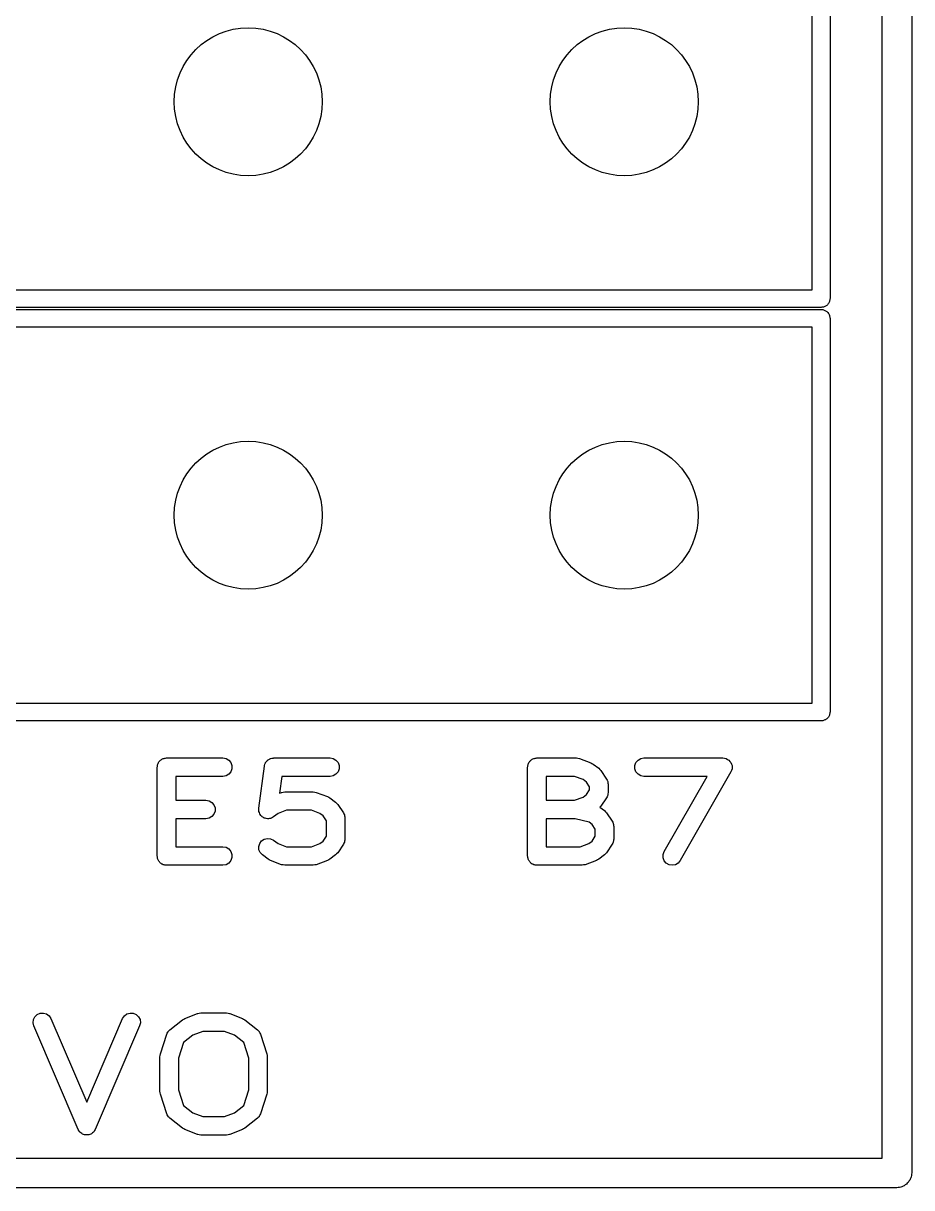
# Model space of a CAD drawing. Extents: x 10 to 287, y -200 to -10.
# Drawn here: x 77.73 to 83.73, y -77.7 to -69.83 of the extents above; entities that cross this region are included whole.
import ezdxf

# ---------------------------------------------------------------- set-up
doc = ezdxf.new("R2010")
doc.units = 0
doc.header["$MEASUREMENT"] = 0
doc.layers.add('BLACK', color=7, linetype='CONTINUOUS')

msp = doc.modelspace()

# ---------------------------------------------------------------- linework, layer by layer
at = {"layer": 'Black'}
for p, q in [((83.5295, -74.676), (83.5295, -65.786)), ((83.7295, -65.886), (83.7295, -74.676)), ((83.058, -71.628), (83.058, -69.088)), ((83.178, -69.028), (83.178, -71.688)), ((75.498, -71.628), (83.058, -71.628)), ((83.178, -71.688), (83.1771, -71.6932)), ((83.118, -71.748), (75.438, -71.748)), ((75.438, -71.762), (83.118, -71.762)), ((83.1232, -71.7471), (83.118, -71.748)), ((83.118, -71.762), (83.1232, -71.7629)), ((83.1284, -71.7471), (83.1232, -71.7471)), ((83.1232, -71.7629), (83.1284, -71.7629)), ((83.1333, -71.7453), (83.1284, -71.7471)), ((83.1284, -71.7629), (83.1333, -71.7647)), ((83.1385, -71.7444), (83.1333, -71.7453)), ((83.1333, -71.7647), (83.1385, -71.7656)), ((83.1431, -71.7418), (83.1385, -71.7444)), ((83.1385, -71.7656), (83.1431, -71.7682)), ((83.148, -71.74), (83.1431, -71.7418)), ((83.152, -71.7366), (83.148, -71.74)), ((83.1566, -71.734), (83.152, -71.7366)), ((83.1599, -71.7299), (83.1566, -71.734)), ((83.164, -71.7266), (83.1599, -71.7299)), ((83.1666, -71.722), (83.164, -71.7266)), ((83.17, -71.718), (83.1666, -71.722)), ((83.1718, -71.7131), (83.17, -71.718)), ((83.1744, -71.7085), (83.1718, -71.7131)), ((83.1753, -71.7033), (83.1744, -71.7085)), ((83.1771, -71.6984), (83.1753, -71.7033)), ((83.1771, -71.6932), (83.1771, -71.6984)), ((83.1431, -71.7682), (83.148, -71.77)), ((83.148, -71.77), (83.152, -71.7734)), ((83.152, -71.7734), (83.1566, -71.776)), ((83.1566, -71.776), (83.1599, -71.7801)), ((83.1599, -71.7801), (83.164, -71.7834)), ((83.164, -71.7834), (83.1666, -71.788)), ((83.1666, -71.788), (83.17, -71.792)), ((83.17, -71.792), (83.1718, -71.7969)), ((83.1718, -71.7969), (83.1744, -71.8015)), ((83.1744, -71.8015), (83.1753, -71.8067)), ((83.1753, -71.8067), (83.1771, -71.8116)), ((83.1771, -71.8116), (83.1771, -71.8168)), ((83.1771, -71.8168), (83.178, -71.822)), ((83.178, -71.822), (83.178, -74.482)), ((83.058, -71.882), (75.498, -71.882)), ((83.058, -74.422), (83.058, -71.882)), ((75.498, -74.422), (83.058, -74.422)), ((83.164, -74.5206), (83.1599, -74.5239)), ((83.1666, -74.516), (83.164, -74.5206)), ((83.17, -74.512), (83.1666, -74.516)), ((83.1718, -74.5071), (83.17, -74.512)), ((83.1744, -74.5025), (83.1718, -74.5071)), ((83.1753, -74.4973), (83.1744, -74.5025)), ((83.1771, -74.4924), (83.1753, -74.4973)), ((83.178, -74.482), (83.1771, -74.4872)), ((83.1771, -74.4872), (83.1771, -74.4924)), ((83.118, -74.542), (75.438, -74.542)), ((83.1232, -74.5411), (83.118, -74.542)), ((83.1284, -74.5411), (83.1232, -74.5411)), ((83.1333, -74.5393), (83.1284, -74.5411)), ((83.1385, -74.5384), (83.1333, -74.5393)), ((83.1431, -74.5358), (83.1385, -74.5384)), ((83.148, -74.534), (83.1431, -74.5358)), ((83.152, -74.5306), (83.148, -74.534)), ((83.1566, -74.528), (83.152, -74.5306)), ((83.1599, -74.5239), (83.1566, -74.528)), ((83.5295, -75.946), (83.5295, -74.676)), ((83.7295, -74.676), (83.7295, -75.946)), ((78.6359, -74.8394), (78.6369, -74.8341)), ((78.6369, -74.8341), (78.6396, -74.8293)), ((78.6396, -74.8293), (78.6415, -74.8242)), ((78.6415, -74.8242), (78.645, -74.82)), ((78.645, -74.82), (78.6477, -74.8153)), ((78.6477, -74.8153), (78.6519, -74.8117)), ((78.6519, -74.8117), (78.6554, -74.8076)), ((78.6554, -74.8076), (78.6602, -74.8048)), ((78.6602, -74.8048), (78.6644, -74.8013)), ((78.6644, -74.8013), (78.6695, -74.7994)), ((78.6695, -74.7994), (78.6742, -74.7967)), ((78.6742, -74.7967), (78.6796, -74.7957)), ((78.6796, -74.7957), (78.6848, -74.7939)), ((78.6848, -74.7939), (78.6902, -74.7939)), ((78.6902, -74.7939), (78.6956, -74.7929)), ((78.6956, -74.7929), (79.0766, -74.7929)), ((79.0766, -74.7929), (79.0979, -74.7967)), ((79.0979, -74.7967), (79.1167, -74.8076)), ((79.1167, -74.8076), (79.1307, -74.8242)), ((79.1307, -74.8242), (79.1381, -74.8446)), ((79.3579, -74.8446), (79.3611, -74.8356)), ((79.3611, -74.8356), (79.364, -74.8265)), ((79.364, -74.8265), (79.3648, -74.8254)), ((79.3648, -74.8254), (79.3653, -74.8242)), ((79.3653, -74.8242), (79.3714, -74.8169)), ((79.3714, -74.8169), (79.3773, -74.8093)), ((79.3773, -74.8093), (79.3784, -74.8086)), ((79.3784, -74.8086), (79.3793, -74.8076)), ((79.3793, -74.8076), (79.3875, -74.8028)), ((79.3875, -74.8028), (79.3956, -74.7976)), ((79.3956, -74.7976), (79.3969, -74.7974)), ((79.3969, -74.7974), (79.3981, -74.7967)), ((79.3981, -74.7967), (79.4075, -74.795)), ((79.4075, -74.795), (79.4168, -74.793)), ((79.4168, -74.793), (79.4181, -74.7932)), ((79.4181, -74.7932), (79.4194, -74.7929)), ((79.4194, -74.7929), (79.8004, -74.7929)), ((79.8004, -74.7929), (79.8218, -74.7967)), ((79.8218, -74.7967), (79.8406, -74.8076)), ((79.8406, -74.8076), (79.8545, -74.8242)), ((79.8545, -74.8242), (79.8619, -74.8446)), ((81.1378, -74.8394), (81.1388, -74.8341)), ((81.1388, -74.8341), (81.1415, -74.8293)), ((81.1415, -74.8293), (81.1434, -74.8242)), ((81.1434, -74.8242), (81.1469, -74.82)), ((81.1469, -74.82), (81.1496, -74.8153)), ((81.1496, -74.8153), (81.1538, -74.8117)), ((81.1538, -74.8117), (81.1573, -74.8076)), ((81.1573, -74.8076), (81.1621, -74.8048)), ((81.1621, -74.8048), (81.1663, -74.8013)), ((81.1663, -74.8013), (81.1714, -74.7994)), ((81.1714, -74.7994), (81.1761, -74.7967)), ((81.1761, -74.7967), (81.1815, -74.7957)), ((81.1815, -74.7957), (81.1867, -74.7939)), ((81.1867, -74.7939), (81.1921, -74.7939)), ((81.1921, -74.7939), (81.1975, -74.7929)), ((81.1975, -74.7929), (81.4642, -74.7929)), ((81.4642, -74.7929), (81.4645, -74.793)), ((81.4645, -74.793), (81.4648, -74.7929)), ((81.4648, -74.7929), (81.4752, -74.7949)), ((81.4752, -74.7949), (81.4856, -74.7967)), ((81.4856, -74.7967), (81.4858, -74.7969)), ((81.4858, -74.7969), (81.4861, -74.7969)), ((81.4861, -74.7969), (81.5623, -74.8255)), ((81.5623, -74.8255), (81.57, -74.83)), ((81.57, -74.83), (81.5779, -74.834)), ((81.5779, -74.834), (81.616, -74.8626)), ((81.8598, -74.8446), (81.8672, -74.8242)), ((81.8672, -74.8242), (81.8812, -74.8076)), ((81.8812, -74.8076), (81.9, -74.7967)), ((81.9, -74.7967), (81.9213, -74.7929)), ((81.9213, -74.7929), (82.4544, -74.7929)), ((82.4544, -74.7929), (82.4547, -74.7929)), ((82.4547, -74.7929), (82.4652, -74.7948)), ((82.4652, -74.7948), (82.4758, -74.7966)), ((82.4758, -74.7966), (82.4759, -74.7967)), ((82.4759, -74.7967), (82.476, -74.7967)), ((82.476, -74.7967), (82.4853, -74.8021)), ((82.4853, -74.8021), (82.4946, -74.8074)), ((82.4946, -74.8074), (82.4947, -74.8075)), ((82.4947, -74.8075), (82.4948, -74.8076)), ((82.4948, -74.8076), (82.5017, -74.8157)), ((82.5017, -74.8157), (82.5087, -74.8239)), ((82.5087, -74.8239), (82.5087, -74.8241)), ((82.5087, -74.8241), (82.5088, -74.8242)), ((82.5088, -74.8242), (82.5124, -74.8341)), ((82.5124, -74.8341), (82.5162, -74.8443)), ((78.6331, -74.8554), (78.6341, -74.85)), ((78.6331, -75.4554), (78.6331, -74.8554)), ((78.6341, -74.8446), (78.6359, -74.8394)), ((78.6341, -74.85), (78.6341, -74.8446)), ((79.0979, -74.9142), (79.0766, -74.9179)), ((79.1167, -74.9033), (79.0979, -74.9142)), ((79.1307, -74.8867), (79.1167, -74.9033)), ((79.1381, -74.8663), (79.1307, -74.8867)), ((79.1381, -74.8446), (79.1381, -74.8663)), ((79.3194, -75.1329), (79.3575, -74.8472)), ((79.3575, -74.8472), (79.3579, -74.8459)), ((79.3579, -74.8459), (79.3579, -74.8446)), ((79.8218, -74.9142), (79.8004, -74.9179)), ((79.8406, -74.9033), (79.8218, -74.9142)), ((79.8545, -74.8867), (79.8406, -74.9033)), ((79.8619, -74.8663), (79.8545, -74.8867)), ((79.8619, -74.8446), (79.8619, -74.8663)), ((81.135, -74.8554), (81.136, -74.85)), ((81.135, -75.4554), (81.135, -74.8554)), ((81.136, -74.8446), (81.1378, -74.8394)), ((81.136, -74.85), (81.136, -74.8446)), ((81.616, -74.8626), (81.6232, -74.8703)), ((81.6232, -74.8703), (81.6305, -74.8779)), ((81.6305, -74.8779), (81.6686, -74.935)), ((81.8598, -74.8663), (81.8598, -74.8446)), ((81.8672, -74.8867), (81.8598, -74.8663)), ((81.8812, -74.9033), (81.8672, -74.8867)), ((81.9, -74.9142), (81.8812, -74.9033)), ((81.9213, -74.9179), (81.9, -74.9142)), ((82.5089, -74.8864), (82.1661, -75.4864)), ((82.5125, -74.8764), (82.5089, -74.8864)), ((82.5162, -74.8663), (82.5125, -74.8764)), ((82.5162, -74.8443), (82.5162, -74.8444)), ((82.5162, -74.8444), (82.5162, -74.8446)), ((82.5162, -74.8446), (82.5162, -74.8552)), ((82.5162, -74.8552), (82.5163, -74.866)), ((82.5163, -74.866), (82.5162, -74.8661)), ((82.5162, -74.8661), (82.5162, -74.8663)), ((79.0766, -74.9179), (78.7581, -74.9179)), ((78.7581, -74.9179), (78.7581, -75.0786)), ((79.4741, -74.9179), (79.4591, -75.031)), ((79.8004, -74.9179), (79.4741, -74.9179)), ((81.26, -74.9179), (81.26, -75.0786)), ((81.4529, -74.9179), (81.26, -74.9179)), ((81.51, -74.9394), (81.4529, -74.9179)), ((81.5324, -74.9561), (81.51, -74.9394)), ((81.5541, -74.9886), (81.5324, -74.9561)), ((81.5541, -75.0079), (81.5541, -74.9886)), ((81.6686, -74.935), (81.6716, -74.9419)), ((81.6716, -74.9419), (81.6753, -74.9483)), ((81.6753, -74.9483), (81.6759, -74.9518)), ((81.6759, -74.9518), (81.6773, -74.9549)), ((81.6773, -74.9549), (81.6778, -74.9624)), ((81.6778, -74.9624), (81.6791, -74.9697)), ((81.6791, -74.9697), (81.6791, -75.0269)), ((82.347, -74.9179), (81.9213, -74.9179)), ((82.0575, -75.4244), (82.347, -74.9179)), ((79.4591, -75.031), (79.4737, -75.0255)), ((79.4737, -75.0255), (79.474, -75.0254)), ((79.474, -75.0254), (79.4742, -75.0253)), ((79.4742, -75.0253), (79.4846, -75.0234)), ((79.4846, -75.0234), (79.495, -75.0215)), ((79.495, -75.0215), (79.4953, -75.0216)), ((79.4953, -75.0216), (79.4956, -75.0215)), ((79.4956, -75.0215), (79.6861, -75.0215)), ((79.6861, -75.0215), (79.6864, -75.0216)), ((79.6864, -75.0216), (79.6867, -75.0215)), ((79.6867, -75.0215), (79.6971, -75.0234)), ((79.6971, -75.0234), (79.7075, -75.0253)), ((79.7075, -75.0253), (79.7077, -75.0254)), ((79.7077, -75.0254), (79.708, -75.0255)), ((79.708, -75.0255), (79.7842, -75.0541)), ((79.7842, -75.0541), (79.7919, -75.0586)), ((79.7919, -75.0586), (79.7998, -75.0626)), ((79.7998, -75.0626), (79.8379, -75.0911)), ((81.4529, -75.0786), (81.51, -75.0572)), ((81.51, -75.0572), (81.5324, -75.0404)), ((81.5324, -75.0404), (81.5541, -75.0079)), ((81.6686, -75.0615), (81.6305, -75.1187)), ((81.6716, -75.0547), (81.6686, -75.0615)), ((81.6753, -75.0482), (81.6716, -75.0547)), ((81.6759, -75.0448), (81.6753, -75.0482)), ((81.6773, -75.0416), (81.6759, -75.0448)), ((81.6778, -75.0342), (81.6773, -75.0416)), ((81.6791, -75.0269), (81.6778, -75.0342)), ((78.7581, -75.0786), (78.9623, -75.0786)), ((78.9623, -75.0786), (78.9837, -75.0824)), ((78.9837, -75.0824), (79.0025, -75.0933)), ((79.0025, -75.0933), (79.0164, -75.1099)), ((79.0164, -75.1099), (79.0238, -75.1303)), ((79.0238, -75.1303), (79.0238, -75.152)), ((79.3193, -75.1486), (79.3197, -75.1408)), ((79.3202, -75.1515), (79.3193, -75.1486)), ((79.3197, -75.1408), (79.3194, -75.1329)), ((79.507, -75.1465), (79.4498, -75.1679)), ((79.6748, -75.1465), (79.507, -75.1465)), ((79.732, -75.1679), (79.6748, -75.1465)), ((79.8379, -75.0911), (79.8451, -75.0988)), ((79.8451, -75.0988), (79.8524, -75.1065)), ((79.8524, -75.1065), (79.8905, -75.1636)), ((81.26, -75.0786), (81.4529, -75.0786)), ((81.6305, -75.1187), (81.6238, -75.1256)), ((81.6238, -75.1256), (81.6541, -75.1483)), ((81.6541, -75.1483), (81.6613, -75.156)), ((78.9623, -75.2036), (78.7581, -75.2036)), ((78.7581, -75.2036), (78.7581, -75.3929)), ((78.9837, -75.1999), (78.9623, -75.2036)), ((79.0025, -75.189), (78.9837, -75.1999)), ((79.0164, -75.1724), (79.0025, -75.189)), ((79.0238, -75.152), (79.0164, -75.1724)), ((79.3203, -75.1546), (79.3202, -75.1515)), ((79.3233, -75.1619), (79.3203, -75.1546)), ((79.3256, -75.1694), (79.3233, -75.1619)), ((79.3274, -75.1718), (79.3256, -75.1694)), ((79.3286, -75.1746), (79.3274, -75.1718)), ((79.3339, -75.1805), (79.3286, -75.1746)), ((79.3386, -75.1868), (79.3339, -75.1805)), ((79.3412, -75.1884), (79.3386, -75.1868)), ((79.3432, -75.1907), (79.3412, -75.1884)), ((79.3502, -75.1943), (79.3432, -75.1907)), ((79.3568, -75.1986), (79.3502, -75.1943)), ((79.3597, -75.1993), (79.3568, -75.1986)), ((79.3624, -75.2007), (79.3597, -75.1993)), ((79.3702, -75.2018), (79.3624, -75.2007)), ((79.3779, -75.2035), (79.3702, -75.2018)), ((79.3809, -75.2032), (79.3779, -75.2035)), ((79.384, -75.2036), (79.3809, -75.2032)), ((79.3916, -75.2019), (79.384, -75.2036)), ((79.3995, -75.201), (79.3916, -75.2019)), ((79.4022, -75.1996), (79.3995, -75.201)), ((79.4052, -75.1989), (79.4022, -75.1996)), ((79.4118, -75.1947), (79.4052, -75.1989)), ((79.4188, -75.1911), (79.4118, -75.1947)), ((79.4498, -75.1679), (79.4188, -75.1911)), ((79.7543, -75.1847), (79.732, -75.1679)), ((79.776, -75.2172), (79.7543, -75.1847)), ((79.776, -75.3222), (79.776, -75.2172)), ((79.8905, -75.1636), (79.8935, -75.1704)), ((79.8935, -75.1704), (79.8972, -75.1769)), ((79.8972, -75.1769), (79.8978, -75.1803)), ((79.8978, -75.1803), (79.8992, -75.1835)), ((79.8992, -75.1835), (79.8997, -75.1909)), ((79.8997, -75.1909), (79.901, -75.1983)), ((79.901, -75.1983), (79.901, -75.3411)), ((81.26, -75.2036), (81.26, -75.3929)), ((81.4565, -75.2036), (81.26, -75.2036)), ((81.5511, -75.2273), (81.4565, -75.2036)), ((81.5705, -75.2419), (81.5511, -75.2273)), ((81.6613, -75.156), (81.6686, -75.1636)), ((81.6686, -75.1636), (81.7067, -75.2208)), ((81.7067, -75.2208), (81.7097, -75.2276)), ((81.7097, -75.2276), (81.7134, -75.2341)), ((81.5922, -75.2744), (81.5705, -75.2419)), ((81.5922, -75.3222), (81.5922, -75.2744)), ((81.7134, -75.2341), (81.714, -75.2375)), ((81.714, -75.2375), (81.7154, -75.2406)), ((81.7154, -75.2406), (81.7159, -75.2481)), ((81.7159, -75.2481), (81.7172, -75.2554)), ((81.7172, -75.2554), (81.7172, -75.3411)), ((79.3193, -75.3908), (79.3256, -75.37)), ((79.3256, -75.37), (79.3386, -75.3527)), ((79.3386, -75.3527), (79.3568, -75.3408)), ((79.3568, -75.3408), (79.3779, -75.3359)), ((79.3779, -75.3359), (79.3995, -75.3385)), ((79.3995, -75.3385), (79.4188, -75.3483)), ((79.4188, -75.3483), (79.4498, -75.3715)), ((79.4498, -75.3715), (79.507, -75.3929)), ((79.6748, -75.3929), (79.732, -75.3715)), ((79.732, -75.3715), (79.7543, -75.3547)), ((79.7543, -75.3547), (79.776, -75.3222)), ((79.8905, -75.3758), (79.8524, -75.433)), ((79.8935, -75.369), (79.8905, -75.3758)), ((79.8972, -75.3625), (79.8935, -75.369)), ((79.8978, -75.3591), (79.8972, -75.3625)), ((79.8992, -75.3559), (79.8978, -75.3591)), ((79.8997, -75.3485), (79.8992, -75.3559)), ((79.901, -75.3411), (79.8997, -75.3485)), ((81.491, -75.3929), (81.5481, -75.3715)), ((81.5481, -75.3715), (81.5705, -75.3547)), ((81.5705, -75.3547), (81.5922, -75.3222)), ((81.7067, -75.3758), (81.6686, -75.433)), ((81.7097, -75.369), (81.7067, -75.3758)), ((81.7134, -75.3625), (81.7097, -75.369)), ((81.714, -75.3591), (81.7134, -75.3625)), ((81.7154, -75.3559), (81.714, -75.3591)), ((81.7159, -75.3485), (81.7154, -75.3559)), ((81.7172, -75.3411), (81.7159, -75.3485)), ((78.6341, -75.4608), (78.6331, -75.4554)), ((78.6341, -75.4663), (78.6341, -75.4608)), ((78.7581, -75.3929), (79.0766, -75.3929)), ((79.0766, -75.3929), (79.0979, -75.3967)), ((79.0979, -75.3967), (79.1167, -75.4076)), ((79.1167, -75.4076), (79.1307, -75.4242)), ((79.1307, -75.4242), (79.1381, -75.4446)), ((79.1381, -75.4446), (79.1381, -75.4663)), ((79.3205, -75.4125), (79.3193, -75.3908)), ((79.329, -75.4324), (79.3205, -75.4125)), ((79.3438, -75.4483), (79.329, -75.4324)), ((79.3819, -75.4769), (79.3438, -75.4483)), ((79.507, -75.3929), (79.6748, -75.3929)), ((79.8379, -75.4483), (79.7998, -75.4769)), ((79.8451, -75.4406), (79.8379, -75.4483)), ((79.8524, -75.433), (79.8451, -75.4406)), ((81.136, -75.4608), (81.135, -75.4554)), ((81.136, -75.4663), (81.136, -75.4608)), ((81.26, -75.3929), (81.491, -75.3929)), ((81.6541, -75.4483), (81.616, -75.4769)), ((81.6613, -75.4406), (81.6541, -75.4483)), ((81.6686, -75.433), (81.6613, -75.4406)), ((82.0502, -75.4449), (82.0575, -75.4244)), ((82.0503, -75.4666), (82.0502, -75.4449)), ((78.6359, -75.4714), (78.6341, -75.4663)), ((78.6369, -75.4768), (78.6359, -75.4714)), ((78.6396, -75.4815), (78.6369, -75.4768)), ((78.6415, -75.4867), (78.6396, -75.4815)), ((78.645, -75.4909), (78.6415, -75.4867)), ((78.6477, -75.4956), (78.645, -75.4909)), ((78.6519, -75.4991), (78.6477, -75.4956)), ((78.6554, -75.5033), (78.6519, -75.4991)), ((78.6602, -75.506), (78.6554, -75.5033)), ((78.6644, -75.5096), (78.6602, -75.506)), ((78.6695, -75.5114), (78.6644, -75.5096)), ((78.6742, -75.5142), (78.6695, -75.5114)), ((78.6796, -75.5151), (78.6742, -75.5142)), ((78.6848, -75.517), (78.6796, -75.5151)), ((78.6902, -75.517), (78.6848, -75.517)), ((78.6956, -75.5179), (78.6902, -75.517)), ((79.0766, -75.5179), (78.6956, -75.5179)), ((79.0979, -75.5142), (79.0766, -75.5179)), ((79.1167, -75.5033), (79.0979, -75.5142)), ((79.1307, -75.4867), (79.1167, -75.5033)), ((79.1381, -75.4663), (79.1307, -75.4867)), ((79.3898, -75.4809), (79.3819, -75.4769)), ((79.3975, -75.4854), (79.3898, -75.4809)), ((79.4737, -75.5139), (79.3975, -75.4854)), ((79.474, -75.514), (79.4737, -75.5139)), ((79.4742, -75.5142), (79.474, -75.514)), ((79.4847, -75.516), (79.4742, -75.5142)), ((79.495, -75.5179), (79.4847, -75.516)), ((79.4953, -75.5179), (79.495, -75.5179)), ((79.4956, -75.5179), (79.4953, -75.5179)), ((79.6861, -75.5179), (79.4956, -75.5179)), ((79.6864, -75.5179), (79.6861, -75.5179)), ((79.6867, -75.5179), (79.6864, -75.5179)), ((79.6971, -75.516), (79.6867, -75.5179)), ((79.7075, -75.5142), (79.6971, -75.516)), ((79.7077, -75.514), (79.7075, -75.5142)), ((79.708, -75.5139), (79.7077, -75.514)), ((79.7842, -75.4854), (79.708, -75.5139)), ((79.7919, -75.4809), (79.7842, -75.4854)), ((79.7998, -75.4769), (79.7919, -75.4809)), ((81.1378, -75.4714), (81.136, -75.4663)), ((81.1388, -75.4768), (81.1378, -75.4714)), ((81.1415, -75.4815), (81.1388, -75.4768)), ((81.1434, -75.4867), (81.1415, -75.4815)), ((81.1469, -75.4909), (81.1434, -75.4867)), ((81.1496, -75.4956), (81.1469, -75.4909)), ((81.1538, -75.4991), (81.1496, -75.4956)), ((81.1573, -75.5033), (81.1538, -75.4991)), ((81.1621, -75.506), (81.1573, -75.5033)), ((81.1663, -75.5096), (81.1621, -75.506)), ((81.1714, -75.5114), (81.1663, -75.5096)), ((81.1761, -75.5142), (81.1714, -75.5114)), ((81.1815, -75.5151), (81.1761, -75.5142)), ((81.1867, -75.517), (81.1815, -75.5151)), ((81.1921, -75.517), (81.1867, -75.517)), ((81.1975, -75.5179), (81.1921, -75.517)), ((81.5023, -75.5179), (81.1975, -75.5179)), ((81.5026, -75.5179), (81.5023, -75.5179)), ((81.5029, -75.5179), (81.5026, -75.5179)), ((81.5132, -75.516), (81.5029, -75.5179)), ((81.5237, -75.5142), (81.5132, -75.516)), ((81.5239, -75.514), (81.5237, -75.5142)), ((81.5242, -75.5139), (81.5239, -75.514)), ((81.6004, -75.4854), (81.5242, -75.5139)), ((81.6081, -75.4809), (81.6004, -75.4854)), ((81.616, -75.4769), (81.6081, -75.4809)), ((82.0578, -75.4869), (82.0503, -75.4666)), ((82.0718, -75.5035), (82.0578, -75.4869)), ((82.0907, -75.5143), (82.0718, -75.5035)), ((82.1121, -75.5179), (82.0907, -75.5143)), ((82.1334, -75.5141), (82.1121, -75.5179)), ((82.1522, -75.5031), (82.1334, -75.5141)), ((82.1661, -75.4864), (82.1522, -75.5031)), ((83.5295, -77.497), (83.5295, -75.946)), ((83.7295, -75.946), (83.7295, -77.597)), ((77.7949, -76.5822), (77.7975, -76.5606)), ((77.7975, -76.5606), (77.8072, -76.5412)), ((77.8072, -76.5412), (77.8231, -76.5264)), ((77.8231, -76.5264), (77.843, -76.5178)), ((77.843, -76.5178), (77.8647, -76.5166)), ((77.8647, -76.5166), (77.8855, -76.5229)), ((77.8855, -76.5229), (77.9028, -76.5359)), ((77.9028, -76.5359), (77.9147, -76.554)), ((77.9147, -76.554), (78.1573, -77.12)), ((78.1573, -77.12), (78.3998, -76.554)), ((78.3998, -76.554), (78.4117, -76.5359)), ((78.4117, -76.5359), (78.4291, -76.5229)), ((78.4291, -76.5229), (78.4499, -76.5166)), ((78.4499, -76.5166), (78.4716, -76.5178)), ((78.4716, -76.5178), (78.4915, -76.5264)), ((78.4915, -76.5264), (78.5073, -76.5412)), ((78.5073, -76.5412), (78.5171, -76.5606)), ((78.5171, -76.5606), (78.5197, -76.5822)), ((78.7189, -76.6293), (78.8046, -76.5627)), ((78.8046, -76.5627), (78.8126, -76.5584)), ((78.8126, -76.5584), (78.8203, -76.5537)), ((78.8203, -76.5537), (78.9061, -76.5204)), ((78.9061, -76.5204), (78.9067, -76.5203)), ((78.9067, -76.5203), (78.9073, -76.5199)), ((78.9073, -76.5199), (78.9174, -76.5182)), ((78.9174, -76.5182), (78.9274, -76.5162)), ((78.9274, -76.5162), (78.928, -76.5163)), ((78.928, -76.5163), (78.9287, -76.5162)), ((78.9287, -76.5162), (79.1001, -76.5162)), ((79.1001, -76.5162), (79.1008, -76.5163)), ((79.1008, -76.5163), (79.1015, -76.5162)), ((79.1015, -76.5162), (79.1115, -76.5182)), ((79.1115, -76.5182), (79.1215, -76.5199)), ((79.1215, -76.5199), (79.1221, -76.5203)), ((79.1221, -76.5203), (79.1228, -76.5204)), ((79.1228, -76.5204), (79.2085, -76.5537)), ((79.2085, -76.5537), (79.2162, -76.5584)), ((79.2162, -76.5584), (79.2242, -76.5627)), ((79.2242, -76.5627), (79.3099, -76.6293)), ((77.7998, -76.6033), (77.7949, -76.5822)), ((78.0998, -77.3033), (77.7998, -76.6033)), ((78.5147, -76.6033), (78.2147, -77.3033)), ((78.5197, -76.5822), (78.5147, -76.6033)), ((78.7014, -76.6527), (78.7044, -76.6454)), ((78.7044, -76.6454), (78.7065, -76.6431)), ((78.7065, -76.6431), (78.7079, -76.6403)), ((78.7079, -76.6403), (78.7137, -76.6351)), ((78.7137, -76.6351), (78.7189, -76.6293)), ((78.9404, -76.6412), (78.8742, -76.6669)), ((79.0884, -76.6412), (78.9404, -76.6412)), ((79.1547, -76.6669), (79.0884, -76.6412)), ((79.3099, -76.6293), (79.3152, -76.6351)), ((79.3152, -76.6351), (79.3209, -76.6403)), ((79.3209, -76.6403), (79.3224, -76.6431)), ((79.3224, -76.6431), (79.3245, -76.6454)), ((79.3245, -76.6454), (79.3274, -76.6527)), ((78.6549, -76.7929), (78.6978, -76.6595)), ((78.6978, -76.6595), (78.7014, -76.6527)), ((78.8109, -76.7162), (78.7769, -76.8218)), ((78.8742, -76.6669), (78.8109, -76.7162)), ((79.218, -76.7162), (79.1547, -76.6669)), ((79.2519, -76.8218), (79.218, -76.7162)), ((79.3274, -76.6527), (79.3311, -76.6595)), ((79.3311, -76.6595), (79.3739, -76.7929)), ((78.6519, -76.812), (78.6536, -76.8025)), ((78.6536, -76.8025), (78.6549, -76.7929)), ((79.3739, -76.7929), (79.3752, -76.8025)), ((79.3752, -76.8025), (79.3769, -76.812)), ((78.6519, -77.0453), (78.6519, -76.812)), ((78.7769, -76.8218), (78.7769, -77.0355)), ((79.2519, -77.0355), (79.2519, -76.8218)), ((79.3769, -76.812), (79.3769, -77.0453)), ((78.7769, -77.0355), (78.8109, -77.1412)), ((79.218, -77.1412), (79.2519, -77.0355)), ((78.6536, -77.0549), (78.6519, -77.0453)), ((78.6549, -77.0645), (78.6536, -77.0549)), ((78.6978, -77.1978), (78.6549, -77.0645)), ((79.3739, -77.0645), (79.3311, -77.1978)), ((79.3752, -77.0549), (79.3739, -77.0645)), ((79.3769, -77.0453), (79.3752, -77.0549)), ((78.8109, -77.1412), (78.8742, -77.1904)), ((78.8742, -77.1904), (78.9404, -77.2162)), ((79.0884, -77.2162), (79.1547, -77.1904)), ((79.1547, -77.1904), (79.218, -77.1412)), ((78.7014, -77.2047), (78.6978, -77.1978)), ((78.7044, -77.2119), (78.7014, -77.2047)), ((78.7065, -77.2142), (78.7044, -77.2119)), ((78.7079, -77.217), (78.7065, -77.2142)), ((78.7137, -77.2222), (78.7079, -77.217)), ((78.7189, -77.228), (78.7137, -77.2222)), ((78.8046, -77.2947), (78.7189, -77.228)), ((78.9404, -77.2162), (79.0884, -77.2162)), ((79.3099, -77.228), (79.2242, -77.2947)), ((79.3152, -77.2222), (79.3099, -77.228)), ((79.3209, -77.217), (79.3152, -77.2222)), ((79.3224, -77.2142), (79.3209, -77.217)), ((79.3245, -77.2119), (79.3224, -77.2142)), ((79.3274, -77.2047), (79.3245, -77.2119)), ((79.3311, -77.1978), (79.3274, -77.2047)), ((78.1039, -77.3095), (78.0998, -77.3033)), ((78.1072, -77.3161), (78.1039, -77.3095)), ((78.1098, -77.3185), (78.1072, -77.3161)), ((78.1117, -77.3214), (78.1098, -77.3185)), ((78.1177, -77.3259), (78.1117, -77.3214)), ((78.1231, -77.331), (78.1177, -77.3259)), ((78.1263, -77.3323), (78.1231, -77.331)), ((78.1291, -77.3345), (78.1263, -77.3323)), ((78.1362, -77.3366), (78.1291, -77.3345)), ((78.143, -77.3395), (78.1362, -77.3366)), ((78.1465, -77.3397), (78.143, -77.3395)), ((78.1499, -77.3407), (78.1465, -77.3397)), ((78.1573, -77.3403), (78.1499, -77.3407)), ((78.1647, -77.3407), (78.1573, -77.3403)), ((78.1681, -77.3397), (78.1647, -77.3407)), ((78.1716, -77.3395), (78.1681, -77.3397)), ((78.1784, -77.3366), (78.1716, -77.3395)), ((78.1855, -77.3345), (78.1784, -77.3366)), ((78.1883, -77.3323), (78.1855, -77.3345)), ((78.1915, -77.331), (78.1883, -77.3323)), ((78.1969, -77.3259), (78.1915, -77.331)), ((78.2028, -77.3214), (78.1969, -77.3259)), ((78.2048, -77.3185), (78.2028, -77.3214)), ((78.2073, -77.3161), (78.2048, -77.3185)), ((78.2107, -77.3095), (78.2073, -77.3161)), ((78.2147, -77.3033), (78.2107, -77.3095)), ((78.8126, -77.2989), (78.8046, -77.2947)), ((78.8203, -77.3036), (78.8126, -77.2989)), ((78.9061, -77.3369), (78.8203, -77.3036)), ((78.9067, -77.3371), (78.9061, -77.3369)), ((78.9073, -77.3374), (78.9067, -77.3371)), ((78.9174, -77.3392), (78.9073, -77.3374)), ((78.9274, -77.3412), (78.9174, -77.3392)), ((78.928, -77.341), (78.9274, -77.3412)), ((78.9287, -77.3412), (78.928, -77.341)), ((79.1001, -77.3412), (78.9287, -77.3412)), ((79.1008, -77.341), (79.1001, -77.3412)), ((79.1015, -77.3412), (79.1008, -77.341)), ((79.1115, -77.3392), (79.1015, -77.3412)), ((79.1215, -77.3374), (79.1115, -77.3392)), ((79.1221, -77.3371), (79.1215, -77.3374)), ((79.1228, -77.3369), (79.1221, -77.3371)), ((79.2085, -77.3036), (79.1228, -77.3369)), ((79.2162, -77.2989), (79.2085, -77.3036)), ((79.2242, -77.2947), (79.2162, -77.2989)), ((71.728, -77.497), (83.5295, -77.497)), ((83.6994, -77.6669), (83.6938, -77.6736)), ((83.7061, -77.6613), (83.6994, -77.6669)), ((83.7105, -77.6537), (83.7061, -77.6613)), ((83.7161, -77.647), (83.7105, -77.6537)), ((83.7191, -77.6388), (83.7161, -77.647)), ((83.7235, -77.6312), (83.7191, -77.6388)), ((83.725, -77.6226), (83.7235, -77.6312)), ((83.728, -77.6144), (83.725, -77.6226)), ((83.7295, -77.597), (83.728, -77.6056)), ((83.728, -77.6056), (83.728, -77.6144)), ((83.6295, -77.697), (71.628, -77.697)), ((83.6381, -77.6955), (83.6295, -77.697)), ((83.6469, -77.6955), (83.6381, -77.6955)), ((83.6551, -77.6925), (83.6469, -77.6955)), ((83.6637, -77.691), (83.6551, -77.6925)), ((83.6713, -77.6866), (83.6637, -77.691)), ((83.6795, -77.6836), (83.6713, -77.6866)), ((83.6862, -77.678), (83.6795, -77.6836)), ((83.6938, -77.6736), (83.6862, -77.678))]:
    msp.add_line(p, q, dxfattribs=at)
for centre in [(79.248, -70.358), (81.788, -70.358), (79.248, -73.152), (81.788, -73.152)]:
    msp.add_circle(centre, 0.5, dxfattribs=at)

doc.saveas('drawing.dxf')
